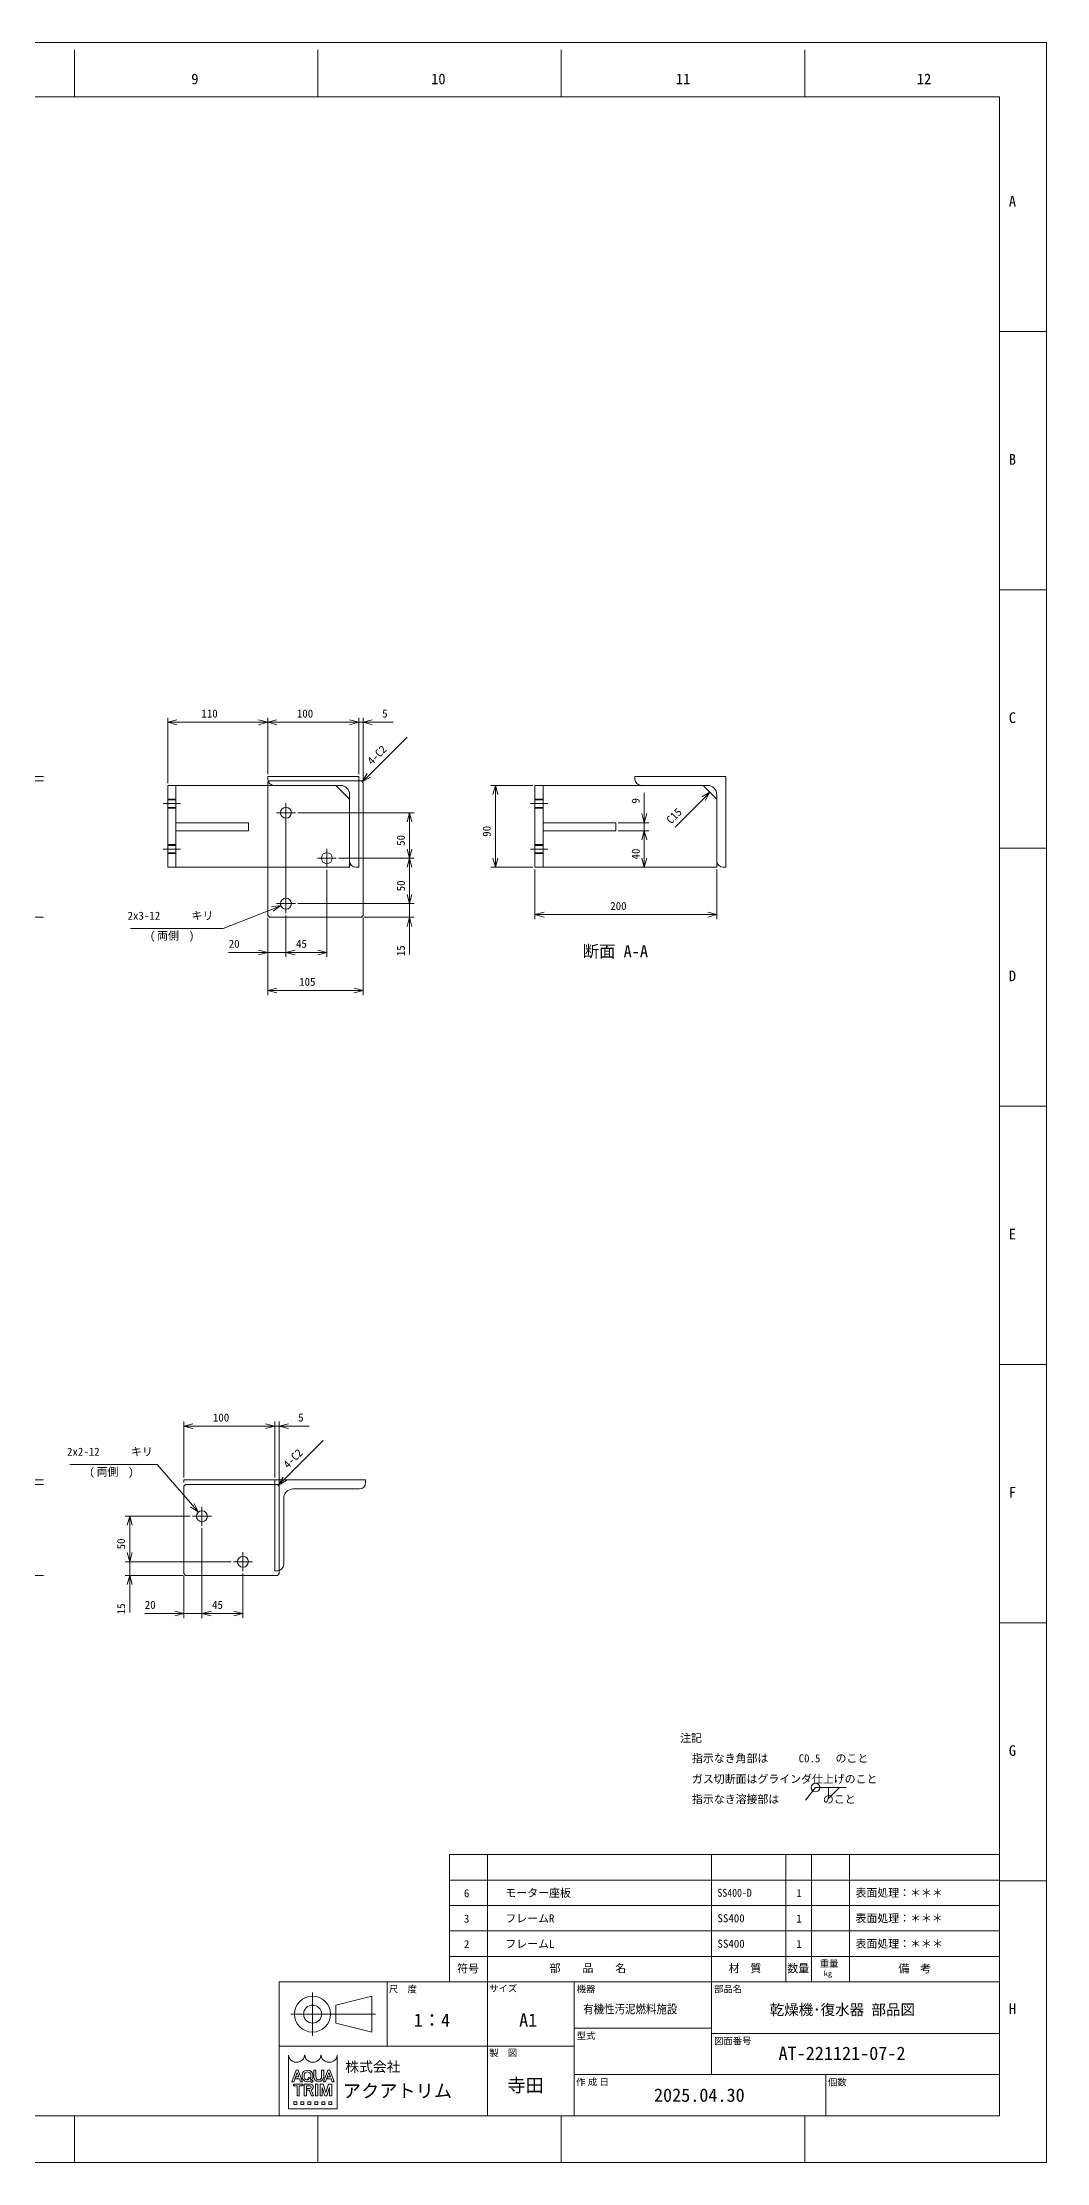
# Model space of a CAD drawing. Units: millimetres at full size. Extents: x -1656 to 1656, y -1827 to 1175.
# Drawn here: x 552 to 1656, y -1156 to 1175 of the extents above; entities that cross this region are included whole.
import ezdxf
from ezdxf.enums import TextEntityAlignment as Align

# ---------------------------------------------------------------- set-up
doc = ezdxf.new("R2010")
doc.units = ezdxf.units.MM
doc.header["$LTSCALE"] = 12.6647
doc.linetypes.add('CHAIN2', pattern=[12, 9, -1, 1, -1])
for name, color, linetype, lineweight in [('0-0_90_FRAME', 2, 'Continuous', 9), ('0-1_91_BLANK', 6, 'Continuous', 9), ('0-2_08_DIM', 3, 'Continuous', 9), ('0-3_04_HIDDEN', 7, 'Continuous', 9), ('0-4_0', 134, 'Continuous', 9), ('0-5_05_CENTER', 2, 'CHAIN2', 9)]:
    doc.layers.add(name, color=color, linetype=linetype, lineweight=lineweight)
doc.layers.add('0-6_07_TEXT', color=3, linetype='Continuous')
doc.styles.add('ＭＳ ゴシック', font='')
doc.styles.add('ＭＳ Ｐゴシック', font='')
doc.styles.get('ＭＳ ゴシック').set_extended_font_data('MS Gothic')
doc.styles.get('ＭＳ Ｐゴシック').set_extended_font_data('MS PGothic')

# ---------------------------------------------------------------- blocks, each defined once
blk = doc.blocks.new('Weld-line')
at = {"layer": '0-2_08_DIM'}
blk.add_line((0, 0), (1, 0), dxfattribs=at)
blk = doc.blocks.new('Weld10-s5')
at = {"layer": '0-2_08_DIM'}
blk.add_circle((0, 0), 2, dxfattribs=at)
blk = doc.blocks.new('Weld10-a1')
at = {"layer": '0-2_08_DIM'}
blk.add_lwpolyline([(5, 0), (0, 5), (0, 0)], close=True, dxfattribs=at)
blk = doc.blocks.new('Jis_w20130906110600')
at = {"layer": '0-2_08_DIM'}
blk.add_line((-4.631, -5.765), (0, 0), dxfattribs=at)
blk.add_blockref('Weld10-s5', (0, 0), dxfattribs=at)
at = {"layer": '0-2_08_DIM', "xscale": 14, "yscale": 14}
blk.add_blockref('Weld-line', (0, 0), dxfattribs=at)
at = {"layer": '0-2_08_DIM', "xscale": -1, "rotation": 180}
blk.add_blockref('Weld10-a1', (6, 0), dxfattribs=at)
blk = doc.blocks.new('A$C2B834F33')
at = {"layer": '0-3_04_HIDDEN'}
for p, q in [((0, 0), (-100, 0)), ((-100, -3), (-100, 0)), ((0, 0), (0, -100)), ((-93, -10), (-20, -10)), ((-10, -20), (-10, -93)), ((-3, -100), (0, -100))]:
    blk.add_line(p, q, dxfattribs=at)
for centre, radius, start, end in [((-93, -3), 7, 180, 270), ((-20, -20), 10, 0, 90), ((-3, -93), 7, 180, 270)]:
    blk.add_arc(centre, radius, start, end, dxfattribs=at)
blk = doc.blocks.new('_Open30')
at = {"layer": '0-2_08_DIM'}
blk.add_line((0, 0), (-1, 0), dxfattribs=at)
blk.add_lwpolyline([(-1, 0.268), (0, 0), (-1, -0.268)], dxfattribs=at)

msp = doc.modelspace()

# ---------------------------------------------------------------- linework, layer by layer
at = {"layer": '0-0_90_FRAME'}
for p, q in [((587.24, 1115.59), (587.24, 1167.44)), ((854.97, 1115.59), (854.97, 1167.44)), ((1122.71, 1115.59), (1122.71, 1167.44)), ((1390.44, 1115.59), (1390.44, 1167.44)), ((1656.41, 857.45), (1604.56, 857.45)), ((1656.41, 573.46), (1604.56, 573.46)), ((1656.41, 289.47), (1604.56, 289.47)), ((1656.41, -278.51), (1604.56, -278.51)), ((1656.41, -562.5), (1604.56, -562.5)), ((999.67, -817.54), (1604.56, -817.54)), ((999.67, -817.54), (999.67, -957.54)), ((1041.67, -817.54), (1041.67, -957.54)), ((1288.03, -817.54), (1288.03, -957.54)), ((1369.81, -817.54), (1369.81, -957.54)), ((1397.81, -817.54), (1397.81, -957.54)), ((1439.81, -817.54), (1439.81, -957.54)), ((999.67, -845.54), (1604.56, -845.54)), ((1656.41, -846.49), (1604.56, -846.49)), ((999.67, -873.54), (1604.56, -873.54)), ((999.67, -901.54), (1604.56, -901.54)), ((999.67, -929.54), (1604.56, -929.54)), ((826.44, -1067.35), (826.44, -1067.29)), ((826.44, -1067.35), (828.74, -1067.35)), ((828.1, -1069.92), (838.6, -1069.92)), ((828.1, -1069.92), (828.1, -1071.71)), ((828.1, -1071.71), (831.94, -1071.71)), ((828.74, -1067.35), (832.33, -1057.27)), ((829.99, -1063.98), (830.68, -1062.03)), ((829.99, -1063.98), (834.72, -1063.98)), ((830.68, -1062.03), (834.02, -1062.03)), ((831.27, -1054.55), (833.39, -1054.55)), ((832.2, -1082.72), (832.2, -1071.96)), ((834.02, -1062.03), (832.33, -1057.27)), ((838.22, -1067.29), (833.39, -1054.55)), ((834.5, -1082.72), (834.5, -1071.96)), ((834.76, -1071.71), (838.6, -1071.71)), ((837.67, -1060.18), (837.67, -1061.72)), ((838.22, -1067.35), (838.22, -1067.29)), ((838.6, -1069.92), (838.6, -1071.71)), ((839.81, -1060.33), (839.81, -1061.56)), ((840.06, -1069.92), (840.06, -1082.72)), ((840.06, -1069.92), (845.95, -1069.92)), ((842.37, -1071.71), (846.26, -1071.71)), ((844.06, -1063.96), (845.2, -1062.75)), ((844.06, -1063.96), (845.11, -1064.98)), ((845.2, -1062.75), (849.94, -1066.66)), ((846.56, -1063.82), (848.21, -1065.18)), ((846.68, -1066.5), (848.46, -1068.24)), ((847.32, -1060.33), (847.32, -1061.56)), ((848.46, -1068.24), (849.94, -1066.66)), ((849.46, -1060.18), (849.46, -1061.72)), ((850.64, -1062.18), (850.64, -1054.55)), ((852.95, -1054.55), (850.64, -1054.55)), ((852.29, -1069.92), (855.1, -1069.92)), ((852.29, -1069.92), (852.29, -1071.71)), ((852.54, -1080.67), (852.54, -1071.96)), ((852.95, -1061.72), (852.95, -1054.55)), ((854.85, -1080.67), (854.85, -1071.96)), ((855.1, -1069.92), (855.1, -1071.71)), ((856.4, -1067.35), (855.64, -1067.35)), ((857.41, -1069.92), (860.76, -1069.92)), ((863.82, -1079.22), (860.76, -1069.92)), ((861.27, -1067.35), (861.27, -1067.29)), ((861.27, -1067.35), (863.57, -1067.35)), ((861.4, -1062.18), (861.4, -1054.55)), ((863.57, -1067.35), (867.16, -1057.27)), ((863.82, -1079.22), (866.87, -1069.92)), ((864.82, -1063.98), (865.52, -1062.03)), ((864.82, -1063.98), (869.55, -1063.98)), ((865.52, -1062.03), (868.86, -1062.03)), ((866.1, -1054.55), (868.22, -1054.55)), ((870.22, -1069.92), (866.87, -1069.92)), ((868.86, -1062.03), (867.16, -1057.27)), ((873.05, -1067.29), (868.22, -1054.55)), ((873.05, -1067.35), (873.05, -1067.29)), ((828.74, -1089.43), (828.74, -1092.5)), ((832.2, -1082.72), (834.5, -1082.72)), ((836.42, -1089.43), (836.42, -1092.5)), ((842.44, -1076.65), (842.44, -1074.86)), ((842.44, -1074.86), (846.26, -1074.86)), ((842.44, -1076.65), (844.96, -1076.65)), ((844.11, -1089.43), (844.11, -1092.5)), ((845.91, -1077.3), (847.86, -1082.72)), ((847.86, -1082.72), (850.34, -1082.72)), ((848.14, -1077.22), (850.34, -1082.62)), ((850.34, -1082.62), (850.34, -1082.72)), ((851.79, -1089.43), (851.79, -1092.5)), ((852.29, -1082.72), (852.29, -1080.93)), ((859.48, -1089.43), (859.48, -1092.5)), ((862.66, -1082.72), (859.71, -1073.76)), ((862.66, -1082.72), (864.97, -1082.72)), ((864.97, -1082.72), (867.92, -1073.76)), ((870.24, -1089.43), (870.24, -1092.5)), ((587.24, -1156.24), (587.24, -1104.63)), ((854.97, -1156.24), (854.97, -1104.63)), ((1122.71, -1156.24), (1122.71, -1104.63)), ((1390.44, -1156.24), (1390.44, -1104.63))]:
    msp.add_line(p, q, dxfattribs=at)
at = {"layer": '0-0_90_FRAME', "color": 6}
msp.add_line((1656.41, 5.48), (1604.56, 5.48), dxfattribs=at)
at = {"layer": '0-0_90_FRAME', "color": 134}
for p, q in [((849.19, -1016.66), (849.19, -969.14)), ((931.36, -1028.26), (931.36, -957.54)), ((999.67, -957.54), (1604.56, -957.54)), ((1041.67, -1104.63), (1041.67, -957.54)), ((1136.99, -1104.63), (1136.99, -957.54)), ((1288.03, -957.54), (1288.03, -1059.37)), ((825.43, -992.9), (918.49, -992.9)), ((1136.99, -1008.46), (1288.03, -1008.46)), ((1288.03, -1014.11), (1604.56, -1014.11)), ((1136.99, -1028.26), (812.56, -1028.26)), ((1136.99, -1059.37), (1604.56, -1059.37)), ((1413.53, -1059.37), (1413.53, -1104.63))]:
    msp.add_line(p, q, dxfattribs=at)
at = {"layer": '0-0_90_FRAME', "color": 6}
msp.add_lwpolyline([(-1501.02, -1104.63), (1604.56, -1104.63), (1604.56, 1115.59), (-1501.02, 1115.59)], close=True, dxfattribs=at)
at = {"layer": '0-0_90_FRAME', "color": 134}
for points in [[(812.56, -1104.63), (1604.56, -1104.63), (1604.56, -957.54), (812.56, -957.54)], [(874.93, -983), (914.53, -973.1), (914.53, -1012.7), (874.93, -1002.8)]]:
    msp.add_lwpolyline(points, close=True, dxfattribs=at)
at = {"layer": '0-0_90_FRAME'}
for points in [[(876.38, -1037.94), (876.38, -1097.12), (822.59, -1097.12), (822.59, -1037.94)], [(826.44, -1067.35), (826.44, -1067.29), (831.27, -1054.55)], [(838.22, -1067.35), (835.92, -1067.35), (834.72, -1063.98)], [(840.06, -1082.72), (842.37, -1082.72), (842.37, -1071.71)], [(857.41, -1069.92), (857.41, -1082.72), (859.72, -1082.72), (859.71, -1073.76)], [(859.09, -1061.72), (859.09, -1054.55), (861.4, -1054.55)], [(861.27, -1067.35), (861.27, -1067.29), (866.1, -1054.55)], [(867.92, -1073.76), (867.92, -1082.72), (870.22, -1082.72), (870.22, -1069.92)], [(873.05, -1067.35), (870.75, -1067.35), (869.55, -1063.98)], [(828.74, -1089.43), (831.81, -1089.43), (831.81, -1092.5), (828.74, -1092.5)], [(836.42, -1089.43), (839.5, -1089.43), (839.5, -1092.5), (836.42, -1092.5)], [(844.11, -1089.43), (847.18, -1089.43), (847.18, -1092.5), (844.11, -1092.5)], [(851.79, -1089.43), (854.87, -1089.43), (854.87, -1092.5), (851.79, -1092.5)], [(852.29, -1082.72), (855.1, -1082.72), (855.1, -1080.93)], [(859.48, -1089.43), (862.55, -1089.43), (862.55, -1092.5), (859.48, -1092.5)], [(870.24, -1089.43), (867.16, -1089.43), (867.16, -1092.5), (870.24, -1092.5)]]:
    msp.add_lwpolyline(points, dxfattribs=at)
at = {"layer": '0-0_90_FRAME', "color": 134}
for radius in [19.8, 9.9]:
    msp.add_circle((849.19, -992.9), radius, dxfattribs=at)
at = {"layer": '0-0_90_FRAME'}
for centre, radius, start, end in [((822.59, -1038.2), 0.256, 0, 90), ((840.52, -1038.2), 0.256, 0, 180), ((840.52, -1038.2), 0.256, 0, 90), ((858.45, -1038.2), 0.256, 0, 180), ((876.38, -1038.2), 0.256, 90, 180), ((831.94, -1071.96), 0.256, 0, 90), ((834.76, -1071.96), 0.256, 90, 180), ((846.2, -1073.28), 1.58, 271.99706, 88.00294), ((856.06, -1061.95), 5.42, 182.45003, 265.55526), ((852.29, -1071.96), 0.256, 0, 90), ((857.52, -1061.78), 4.57, 179.25279, 218.96457), ((856.02, -1060.92), 4.26, 241.15773, 298.84227), ((855.1, -1071.96), 0.256, 90, 180), ((855.98, -1061.95), 5.42, 274.44474, 357.54997), ((854.52, -1061.78), 4.57, 321.03543, 0.74721), ((844.96, -1077.68), 1.02, 21.9283, 90), ((846.59, -1077.85), 1.68, 22.27295, 58.55311), ((852.29, -1080.67), 0.256, 270, 0), ((855.1, -1080.67), 0.256, 180, 270)]:
    msp.add_arc(centre, radius, start, end, dxfattribs=at)
for centre, major_axis, ratio, start_param, end_param in [((831.56, -1038.2), (-8.71, 0), 0.882353, 6.2831853, 9.424778), ((849.49, -1038.2), (-8.71, 0), 0.882353, 6.2831853, 9.424778), ((867.42, -1038.2), (-8.71, 0), 0.882353, 6.2831853, 9.424778), ((843.56, -1060.18), (-5.89, 0), 0.956522, 3.1415927, 6.2831853), ((843.56, -1061.72), (-5.89, 0), 0.956522, 6.2831853, 8.4104559), ((843.56, -1060.33), (3.76, 0), 0.994718, 6.2831853, 9.424778), ((843.56, -1061.57), (3.76, 0), 0.995036, 3.1415927, 5.1354926), ((845.95, -1073.28), (-4.13, 0), 0.81482, 1.9440695, 4.712389), ((843.56, -1061.57), (3.76, 0), 0.995036, 5.6366671, 6.2831853), ((843.56, -1061.72), (-5.89, 0), 0.956522, 2.4802046, 3.1415927)]:
    msp.add_ellipse(centre, major_axis=major_axis, ratio=ratio, start_param=start_param, end_param=end_param, dxfattribs=at)
at = {"layer": '0-1_91_BLANK'}
msp.add_lwpolyline([(-1656.41, -1156.24), (1656.41, -1156.24), (1656.41, 1175.44), (-1656.41, 1175.44)], close=True, dxfattribs=at)
at = {"layer": '0-2_08_DIM'}
for p, q in [((689.9, 360.79), (689.9, 432.8)), ((789.9, 427.8), (699.9, 427.8)), ((799.9, 370.79), (799.9, 432.8)), ((799.9, 370.79), (799.9, 432.8)), ((889.9, 427.8), (809.9, 427.8)), ((889.9, 427.8), (879.9, 427.8)), ((899.9, 370.79), (899.9, 432.8)), ((899.9, 370.79), (899.9, 432.8)), ((899.9, 427.8), (904.9, 427.8)), ((904.9, 363.79), (904.9, 432.8)), ((914.9, 427.8), (937.9, 427.8)), ((910.97, 369.36), (953.07, 411.45)), ((474.83, 368.29), (553.33, 368.29)), ((483.83, 363.29), (553.33, 363.29)), ((483.83, 363.29), (553.33, 363.29)), ((1091.25, 358.29), (1045.21, 358.29)), ((1214.02, 327.29), (1214.02, 350.29)), ((832.81, 328.29), (960.82, 328.29)), ((1050.21, 278.29), (1050.21, 348.29)), ((1279.18, 343.72), (1247.8, 312.34)), ((955.82, 288.29), (955.82, 318.29)), ((1185.25, 317.29), (1219.02, 317.29)), ((1185.25, 308.29), (1219.02, 308.29)), ((1185.25, 308.29), (1219.02, 308.29)), ((1214.02, 308.29), (1214.02, 317.29)), ((1214.02, 298.29), (1214.02, 288.29)), ((1214.02, 298.29), (1214.02, 278.29)), ((864.9, 265.38), (864.9, 169.63)), ((877.81, 278.29), (960.82, 278.29)), ((877.81, 278.29), (960.82, 278.29)), ((955.82, 238.29), (955.82, 268.29)), ((1091.25, 268.29), (1045.21, 268.29)), ((1093.75, 265.79), (1093.75, 211.19)), ((1211.25, 268.29), (1219.02, 268.29)), ((1293.75, 265.79), (1293.75, 211.19)), ((955.82, 238.29), (955.82, 248.29)), ((483.83, 213.29), (553.33, 213.29)), ((799.9, 212.79), (799.9, 169.63)), ((799.9, 212.79), (799.9, 127.81)), ((819.9, 215.38), (819.9, 169.63)), ((819.9, 215.38), (819.9, 169.63)), ((832.81, 228.29), (960.82, 228.29)), ((832.81, 228.29), (960.82, 228.29)), ((904.9, 212.79), (904.9, 127.81)), ((905.4, 213.29), (960.82, 213.29)), ((955.82, 228.29), (955.82, 213.29)), ((1103.75, 216.19), (1283.75, 216.19)), ((955.82, 203.29), (955.82, 172.29)), ((789.9, 174.63), (756.9, 174.63)), ((819.9, 174.63), (799.9, 174.63)), ((829.9, 174.63), (839.9, 174.63)), ((829.9, 174.63), (854.9, 174.63)), ((809.9, 132.81), (894.9, 132.81)), ((707.57, -402.91), (707.57, -341.4)), ((797.57, -346.4), (717.57, -346.4)), ((797.57, -346.4), (787.57, -346.4)), ((807.57, -402.91), (807.57, -341.4)), ((807.57, -402.91), (807.57, -341.4)), ((807.57, -346.4), (812.57, -346.4)), ((812.57, -409.91), (812.57, -341.4)), ((822.57, -346.4), (845.57, -346.4)), ((818.64, -404.34), (860.73, -362.25)), ((474.83, -405.41), (553.33, -405.41)), ((483.83, -410.41), (553.33, -410.41)), ((483.83, -410.41), (553.33, -410.41)), ((714.66, -445.41), (643.16, -445.41)), ((648.16, -485.41), (648.16, -455.41)), ((727.57, -458.32), (727.57, -557.4)), ((727.57, -458.32), (727.57, -557.4)), ((648.16, -485.41), (648.16, -475.41)), ((483.83, -510.41), (553.33, -510.41)), ((759.66, -495.41), (643.16, -495.41)), ((759.66, -495.41), (643.16, -495.41)), ((707.07, -510.41), (643.16, -510.41)), ((648.16, -495.41), (648.16, -510.41)), ((707.57, -510.91), (707.57, -557.4)), ((772.57, -508.32), (772.57, -557.4)), ((648.16, -520.41), (648.16, -551.41)), ((697.57, -552.4), (664.57, -552.4)), ((727.57, -552.4), (707.57, -552.4)), ((737.57, -552.4), (747.57, -552.4)), ((737.57, -552.4), (762.57, -552.4))]:
    msp.add_line(p, q, dxfattribs=at)
for points in [[(648.89, 200.88), (750.99, 200.88), (805.04, 222.38)], [(582.3, -388.62), (678.4, -388.62), (717.09, -433.32)]]:
    msp.add_lwpolyline(points, dxfattribs=at)
at = {"layer": '0-3_04_HIDDEN'}
for p, q in [((799.9, 358.29), (806.9, 358.29)), ((874.9, 358.29), (889.9, 343.29)), ((689.9, 343.29), (698.9, 343.29)), ((689.9, 342.39), (698.9, 342.39)), ((689.9, 334.19), (698.9, 334.19)), ((689.9, 333.29), (698.9, 333.29)), ((1093.75, 343.29), (1102.75, 343.29)), ((1093.75, 342.39), (1102.75, 342.39)), ((1093.75, 334.19), (1102.75, 334.19)), ((1093.75, 333.29), (1102.75, 333.29)), ((689.9, 293.29), (698.9, 293.29)), ((689.9, 292.39), (698.9, 292.39)), ((689.9, 284.19), (698.9, 284.19)), ((689.9, 283.29), (698.9, 283.29)), ((1093.75, 293.29), (1102.75, 293.29)), ((1093.75, 292.39), (1102.75, 292.39)), ((1093.75, 284.19), (1102.75, 284.19)), ((1093.75, 283.29), (1102.75, 283.29))]:
    msp.add_line(p, q, dxfattribs=at)
for points in [[(689.9, 268.29), (698.9, 268.29), (698.9, 358.29), (689.9, 358.29)], [(698.9, 308.29), (778.9, 308.29), (778.9, 317.29), (698.9, 317.29)]]:
    msp.add_lwpolyline(points, close=True, dxfattribs=at)
msp.add_lwpolyline([(889.9, 275.29), (889.9, 268.29), (799.9, 268.29)], dxfattribs=at)
at = {"layer": '0-4_0'}
for p, q in [((799.9, 358.29), (689.9, 358.29)), ((689.9, 268.29), (689.9, 358.29)), ((1210.75, 358.29), (1093.75, 358.29)), ((1093.75, 268.29), (1093.75, 358.29)), ((1278.75, 358.29), (1293.75, 343.29)), ((684.9, 338.29), (703.9, 338.29)), ((684.9, 288.29), (703.9, 288.29)), ((689.9, 268.29), (799.9, 268.29)), ((1293.75, 275.29), (1293.75, 268.29))]:
    msp.add_line(p, q, dxfattribs=at)
for points in [[(899.9, 363.29), (899.9, 368.29), (799.9, 368.29), (799.9, 365.29)], [(1093.75, 268.29), (1132.75, 268.29), (1283.75, 268.29), (1293.75, 268.29)], [(807.57, -410.41), (807.57, -405.41), (707.57, -405.41), (707.57, -408.41)]]:
    msp.add_lwpolyline(points, dxfattribs=at)
for points in [[(904.9, 361.29), (904.9, 215.29), (902.9, 213.29), (801.9, 213.29), (799.9, 215.29), (799.9, 361.29), (801.9, 363.29), (902.9, 363.29)], [(1093.75, 268.29), (1102.75, 268.29), (1102.75, 358.29), (1093.75, 358.29)], [(1102.75, 308.29), (1182.75, 308.29), (1182.75, 317.29), (1102.75, 317.29)], [(812.57, -412.41), (812.57, -508.41), (810.57, -510.41), (709.57, -510.41), (707.57, -508.41), (707.57, -412.41), (709.57, -410.41), (810.57, -410.41)]]:
    msp.add_lwpolyline(points, close=True, dxfattribs=at)
for centre in [(819.9, 328.29), (864.9, 278.29), (819.9, 228.29), (727.57, -445.41), (772.57, -495.41)]:
    msp.add_circle(centre, 6, dxfattribs=at)
at = {"layer": '0-5_05_CENTER'}
for p, q in [((830.31, 328.29), (809.49, 328.29)), ((819.9, 317.88), (819.9, 338.7)), ((819.9, 328.29), (819.9, 228.29)), ((1088.75, 338.29), (1107.75, 338.29)), ((864.9, 267.88), (864.9, 288.7)), ((1088.75, 288.29), (1107.75, 288.29)), ((875.31, 278.29), (854.49, 278.29)), ((819.9, 217.88), (819.9, 238.7)), ((830.31, 228.29), (809.49, 228.29)), ((727.57, -455.82), (727.57, -435)), ((737.98, -445.41), (717.16, -445.41)), ((772.57, -505.82), (772.57, -485)), ((782.98, -495.41), (762.16, -495.41))]:
    msp.add_line(p, q, dxfattribs=at)

# ---------------------------------------------------------------- block references
at = {"layer": '0-2_08_DIM', "xscale": 10, "yscale": 10}
for p, rotation in [((689.9, 427.8), 180), ((799.9, 427.8), 180), ((904.9, 427.8), 180), ((903.9, 362.29), 225), ((1050.21, 358.29), 90), ((1286.25, 350.79), 45), ((955.82, 328.29), 90), ((1214.02, 317.29), 270), ((1214.02, 308.29), 90), ((1214.02, 308.29), 90), ((955.82, 278.29), 270), ((955.82, 278.29), 90), ((1050.21, 268.29), 270), ((1214.02, 268.29), 270), ((955.82, 228.29), 270), ((955.82, 228.29), 270), ((814.33, 226.07), 21.68956), ((955.82, 213.29), 90), ((1093.75, 216.19), 180), ((819.9, 174.63), 180), ((819.9, 174.63), 180), ((799.9, 132.81), 180), ((707.57, -346.4), 180), ((812.57, -346.4), 180), ((811.57, -411.41), 225), ((723.64, -440.88), 310.88717), ((648.16, -445.41), 90), ((648.16, -495.41), 270), ((648.16, -495.41), 270), ((648.16, -510.41), 90), ((727.57, -552.4), 180), ((727.57, -552.4), 180)]:
    msp.add_blockref('_Open30', p, dxfattribs=dict(at, rotation=rotation))
at = {"layer": '0-2_08_DIM'}
for name, p, xscale, yscale in [('_Open30', (799.9, 427.8), 10, 10), ('_Open30', (899.9, 427.8), 10, 10), ('_Open30', (899.9, 427.8), 10, 10), ('_Open30', (1293.75, 216.19), 10, 10), ('_Open30', (799.9, 174.63), 10, 10), ('_Open30', (864.9, 174.63), 10, 10), ('_Open30', (904.9, 132.81), 10, 10), ('_Open30', (807.57, -346.4), 10, 10), ('_Open30', (807.57, -346.4), 10, 10), ('_Open30', (707.57, -552.4), 10, 10), ('_Open30', (772.57, -552.4), 10, 10), ('Jis_w20130906110600', (1402.28, -743.86), 2.4, 2.4)]:
    msp.add_blockref(name, p, dxfattribs=dict(at, xscale=xscale, yscale=yscale))
at = {"layer": '0-3_04_HIDDEN'}
msp.add_blockref('A$C2B834F33', (899.9, 368.29), dxfattribs=at)
at = {"layer": '0-3_04_HIDDEN', "xscale": -1}
msp.add_blockref('A$C2B834F33', (807.57, -405.41), dxfattribs=at)
at = {"layer": '0-4_0'}
msp.add_blockref('A$C2B834F33', (1303.75, 368.29), dxfattribs=at)

# ---------------------------------------------------------------- texts
at = {"layer": '0-0_90_FRAME', "color": 134}
for s, height, style, p in [('9', 11.73, 'ＭＳ ゴシック', (715.77, 1125.92)), ('10', 11.73, 'ＭＳ ゴシック', (979.51, 1125.92)), ('11', 11.73, 'ＭＳ ゴシック', (1248.57, 1125.92)), ('12', 11.73, 'ＭＳ ゴシック', (1513.64, 1125.92)), ('A', 11.73, 'ＭＳ ゴシック', (1614.87, 991.45)), ('B', 11.73, 'ＭＳ ゴシック', (1614.87, 707.46)), ('C', 11.73, 'ＭＳ ゴシック', (1614.87, 423.47)), ('D', 11.73, 'ＭＳ ゴシック', (1614.87, 139.48)), ('E', 11.73, 'ＭＳ ゴシック', (1614.87, -144.51)), ('F', 11.73, 'ＭＳ ゴシック', (1614.87, -428.5)), ('G', 11.73, 'ＭＳ ゴシック', (1614.87, -712.49)), ('尺\u3000度', 7.331, 'ＭＳ Ｐゴシック', (933.15, -971.4)), ('サイズ', 7.331, 'ＭＳ Ｐゴシック', (1043.47, -970.65)), ('機器', 7.331, 'ＭＳ Ｐゴシック', (1139.7, -971.23)), ('部品名', 7.331, 'ＭＳ Ｐゴシック', (1290.75, -971.23)), ('1：4', 14.66, 'ＭＳ ゴシック', (960.52, -1011.28)), ('A1', 14.66, 'ＭＳ ゴシック', (1076.33, -1011.28)), ('乾燥機･復水器 部品図', 11.73, 'ＭＳ ゴシック', (1351.79, -997.46)), ('H', 11.73, 'ＭＳ ゴシック', (1614.87, -996.48)), ('型式', 7.331, 'ＭＳ Ｐゴシック', (1139.7, -1022.65)), ('図面番号', 7.331, 'ＭＳ Ｐゴシック', (1290.75, -1028.3)), ('製\u3000図', 7.331, 'ＭＳ Ｐゴシック', (1043.47, -1041.37)), ('AT-221121-07-2', 14.66, 'ＭＳ ゴシック', (1361.61, -1047.73)), ('寺田', 14.66, 'ＭＳ ゴシック', (1063.34, -1083.01)), ('作 成 日', 7.331, 'ＭＳ Ｐゴシック', (1139.01, -1073.44)), ('個数', 7.331, 'ＭＳ Ｐゴシック', (1415.9, -1073.72)), ('2025.04.30', 14.66, 'ＭＳ ゴシック', (1224.66, -1093.76))]:
    msp.add_text(s, height=height, dxfattribs=dict(at, style=style)).set_placement(p, align=Align.BOTTOM_LEFT)
at = {"layer": '0-0_90_FRAME', "color": 3, "style": 'ＭＳ ゴシック'}
for s, height, p in [('6', 8.8, (1015.64, -867.05)), ('モーター座板', 8.798, (1061.18, -866.74)), ('1', 8.8, (1381.27, -866.85)), ('表面処理：＊＊＊', 8.798, (1446.26, -866.58)), ('3', 8.8, (1015.64, -895.05)), ('フレームR', 8.798, (1061.18, -894.74)), ('SS400', 8.798, (1294.48, -894.58)), ('1', 8.8, (1381.27, -894.85)), ('表面処理：＊＊＊', 8.798, (1446.26, -894.58)), ('2', 8.8, (1015.64, -923.05)), ('フレームL', 8.798, (1061.18, -922.74)), ('SS400', 8.798, (1294.48, -922.58)), ('1', 8.8, (1381.27, -922.85)), ('重量', 7.331, (1406.96, -943.17)), ('表面処理：＊＊＊', 8.798, (1446.26, -922.58)), ('符号', 8.798, (1008.22, -949.92)), ('部\u3000\u3000品\u3000\u3000名', 8.798, (1109.95, -949.48)), ('材\u3000質', 8.798, (1306.71, -949.62)), ('数量', 8.798, (1371.28, -949.71)), ('kg', 5.865, (1411.38, -952.95)), ('備  考', 8.798, (1493.33, -949.92))]:
    msp.add_text(s, height=height, dxfattribs=at).set_placement(p, align=Align.BOTTOM_LEFT)
at = {"layer": '0-0_90_FRAME', "color": 3, "style": 'ＭＳ ゴシック', "width": 0.9}
msp.add_text('SS400-D', height=8.798, dxfattribs=at).set_placement((1294.48, -866.58), align=Align.BOTTOM_LEFT)
at = {"layer": '0-0_90_FRAME', "color": 134, "style": 'ＭＳ ゴシック', "width": 0.9}
msp.add_text('有機性汚泥燃料施設', height=9.384, dxfattribs=at).set_placement((1146.75, -994.96), align=Align.BOTTOM_LEFT)
at = {"layer": '0-0_90_FRAME', "style": 'ＭＳ ゴシック'}
for s, height, p in [('株式会社', 11.09, (885.32, -1059.69)), ('アクアトリム', 14.66, (882.54, -1089.06))]:
    msp.add_text(s, height=height, dxfattribs=at).set_placement(p, align=Align.BOTTOM_LEFT)
at = {"layer": '0-2_08_DIM'}
for s, height, style, p in [('110', 8.798, 'ＭＳ ゴシック', (726.9, 430.3)), ('100', 8.798, 'ＭＳ ゴシック', (831.9, 430.3)), ('5', 8.8, 'ＭＳ ゴシック', (925.69, 430.3)), ('2x3-12', 8.798, 'ＭＳ ゴシック', (645.75, 208.02)), ('キリ', 8.798, 'ＭＳ Ｐゴシック', (716.04, 208.02)), ('200', 8.798, 'ＭＳ ゴシック', (1176.6, 218.69)), ('(', 8.8, 'ＭＳ ゴシック', (670.24, 185.96)), ('両側', 8.798, 'ＭＳ Ｐゴシック', (678.24, 185.96)), (')', 8.8, 'ＭＳ ゴシック', (713.14, 185.96)), ('20', 8.798, 'ＭＳ ゴシック', (756.97, 177.13)), ('45', 8.798, 'ＭＳ ゴシック', (830.97, 177.13)), ('断面 A-A', 13.2, 'ＭＳ ゴシック', (1146.22, 165.43)), ('105', 8.798, 'ＭＳ ゴシック', (834.4, 135.31)), ('100', 8.798, 'ＭＳ ゴシック', (739.57, -343.9)), ('5', 8.8, 'ＭＳ ゴシック', (833.35, -343.9)), ('2x2-12', 8.798, 'ＭＳ ゴシック', (579.16, -381.48)), ('キリ', 8.798, 'ＭＳ Ｐゴシック', (649.44, -381.48)), ('(', 8.8, 'ＭＳ ゴシック', (603.65, -403.54)), ('両側', 8.798, 'ＭＳ Ｐゴシック', (611.65, -403.54)), (')', 8.8, 'ＭＳ ゴシック', (646.55, -403.54)), ('20', 8.798, 'ＭＳ ゴシック', (664.64, -549.9)), ('45', 8.798, 'ＭＳ ゴシック', (738.64, -549.9))]:
    msp.add_text(s, height=height, dxfattribs=dict(at, style=style)).set_placement(p, align=Align.BOTTOM_LEFT)
at = {"layer": '0-2_08_DIM', "style": 'ＭＳ ゴシック'}
for s, height, rotation, p in [('4-C2', 8.798, 45, (916.4, 378.32)), ('9', 8.8, 90, (1211.52, 338.36)), ('C15', 8.798, 45, (1245.37, 313.46)), ('50', 8.798, 90, (953.32, 291.86)), ('90', 8.798, 90, (1047.71, 301.86)), ('40', 8.798, 90, (1211.52, 276.86)), ('50', 8.798, 90, (953.32, 241.86)), ('15', 8.798, 90, (953.32, 170.5)), ('4-C2', 8.798, 45, (824.06, -395.38)), ('50', 8.798, 90, (645.66, -481.84)), ('15', 8.798, 90, (645.66, -553.2))]:
    msp.add_text(s, height=height, rotation=rotation, dxfattribs=at).set_placement(p, align=Align.BOTTOM_LEFT)
at = {"layer": '0-6_07_TEXT'}
for s, style, p in [('注記', 'ＭＳ Ｐゴシック', (1253.45, -696.37)), ('\u3000指示なき角部は', 'ＭＳ Ｐゴシック', (1254.41, -718.69)), ('C0.5', 'ＭＳ ゴシック', (1383.71, -718.69)), ('のこと', 'ＭＳ Ｐゴシック', (1424.28, -718.69)), ('\u3000ガス切断面はグラインダ仕上げのこと', 'ＭＳ Ｐゴシック', (1254.41, -741.48)), ('\u3000指示なき溶接部は\u3000\u3000\u3000\u3000のこと', 'ＭＳ Ｐゴシック', (1254.41, -763.66))]:
    msp.add_text(s, height=8.798, dxfattribs=dict(at, style=style)).set_placement(p, align=Align.BOTTOM_LEFT)

doc.saveas('drawing.dxf')
